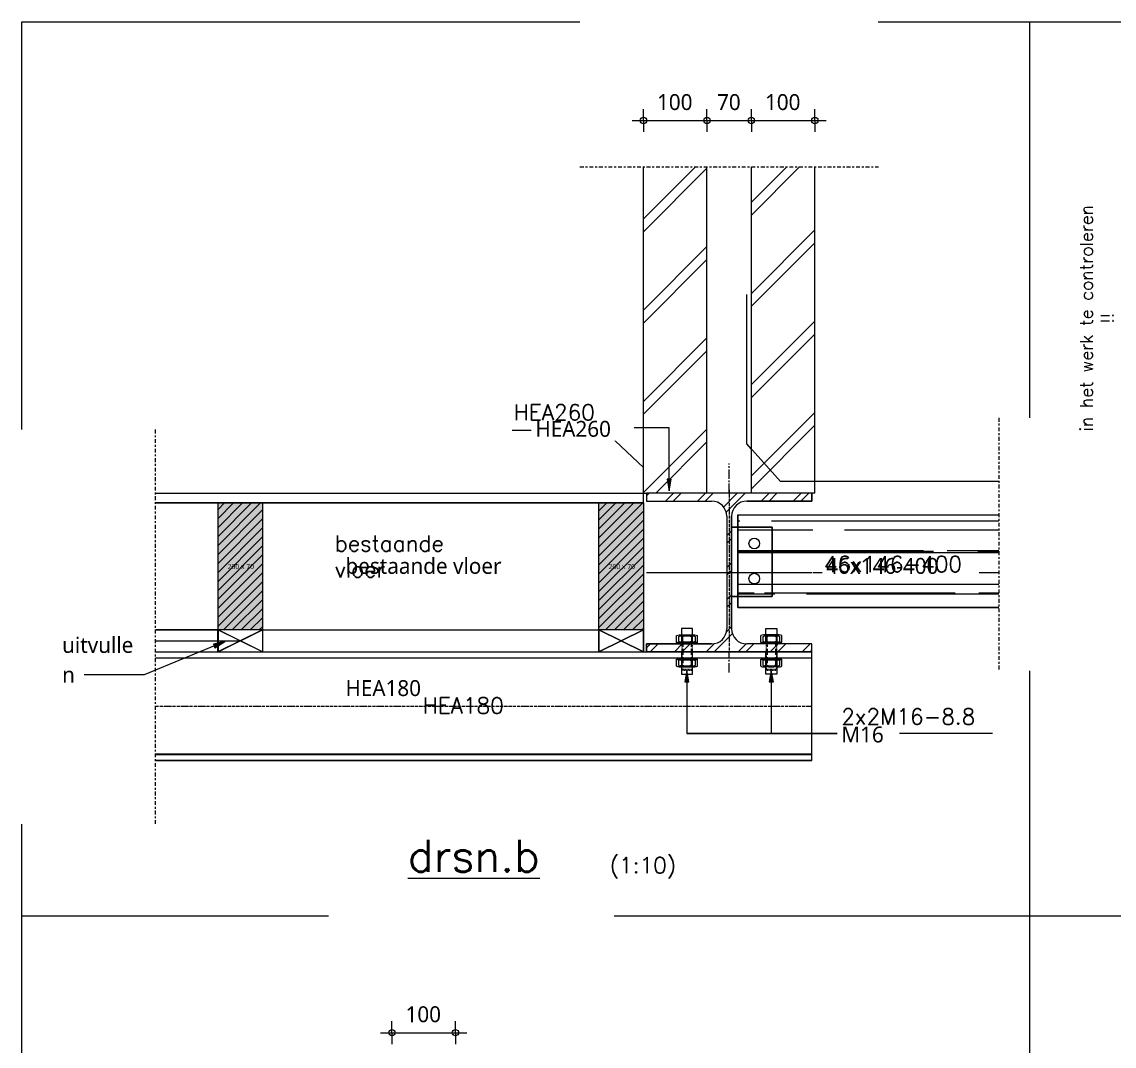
# Model space of a CAD drawing. Header units: millimetres. Extents: x -14163 to 55687, y -143 to 37302.
# Drawn here: x 15366 to 17087, y 34009 to 35622 of the extents above; entities that cross this region are included whole.
import ezdxf

# ---------------------------------------------------------------- set-up
doc = ezdxf.new("R2010")
doc.units = ezdxf.units.MM
for name, pattern in [('Dash', [6.35, 3.175, -3.175]), ('IMPORT-CENTER2 _2_', [571.5, 381, -63.5, 63.5, -63.5]), ('MV_center', [15, 6, -3, 3, -3]), ('MV_hartlijn_staal', [6.6, 5, -0.8, 0, -0.8]), ('Streep 1_1', [2, 1, -1])]:
    doc.linetypes.add(name, pattern=pattern)
for name, color, linetype, lineweight in [('A-ANNO-DIMS', 211, 'Continuous', 13), ('A-ANNO-DIMS-10', 211, 'Continuous', 13), ('A-ANNO-NOTE', 131, 'Continuous', 18), ('A-DETL', 90, 'Continuous', 13), ('A-DETL-GENF', 92, 'Continuous', 18), ('A-DETL-GENF-HDLN', 1, 'Dash', 18), ('A-DETL-IDEN', 3, 'Continuous', 18), ('A-DETL-MEDM', 33, 'Continuous', 18), ('ARCERING', 55, 'Continuous', 13), ('doorbraakdetails_dwg', 8, 'Continuous', 13), ('G-ANNO-TEXT', 231, 'Continuous', 13), ('MAATVOERING', 1, 'Continuous', 13), ('STAAL', 2, 'Continuous', 13)]:
    doc.layers.add(name, color=color, linetype=linetype, lineweight=lineweight)
doc.styles.add('RomanS', font='romans__.ttf', dxfattribs={"height": 635})
doc.styles.add('RomanS_1', font='romans__.ttf', dxfattribs={"height": 1270})
doc.styles.add('RomanS_2', font='romans__.ttf', dxfattribs={"height": 508})
doc.styles.add('Segoe UI_1', font='segoeui.ttf', dxfattribs={"height": 8})
doc.styles.add('Segoe UI_3', font='segoeui.ttf', dxfattribs={"height": 25})
doc.dimstyles.new('2_5_mm', dxfattribs={"dimscale": 304.8, "dimtxt": 26.184099, "dimasz": 0.032808, "dimexe": 0.059055, "dimexo": 0.0625, "dimgap": 0.029528, "dimtad": 1, "dimdec": 0, "dimzin": 0, "dimdsep": 46, "dimtxsty": 'Segoe UI_3', "dimblk1": 'DOTBLANK', "dimblk2": 'DOTBLANK', "dimsah": 1, "dimcen": 0.09, "dimdle": 0.059055, "dimazin": 0, "dimtfac": 1, "dimtdec": 4, "dimtix": 1, "dimtmove": 0, "dimatfit": 3, "dimfxl": 0.059055, "dimfxlon": 1, "dimtvp": 1, "dimtfill": 1, "dimtolj": 1, "dimtzin": 0, "dimarcsym": 2})
pattern_1 = [(45, (0, 0), (-71.84205, 71.84205), []), (45, (20.32, 0), (-71.84205, 71.84205), [])]

# ---------------------------------------------------------------- blocks, each defined once
blk = doc.blocks.new('doorbraakdetails_dwg_HE260A-5098816-Details Constructie')
at = {"layer": 'STAAL', "color": 1, "linetype": 'IMPORT-CENTER2 _2_'}
for p, q in [((0, 0), (0, 1183)), ((0, -7177), (0, -6350))]:
    blk.add_line(p, q, dxfattribs=at)
blk = doc.blocks.new('doorbraakdetails_dwg_MOER-5098697-Details Constructie')
at = {"layer": 'ARCERING', "color": 2}
for p, q in [((-5.08, 3.74), (-5.08, 0.32)), ((-3.81, 4.06), (3.81, 4.06)), ((-3.81, 0), (3.81, 0)), ((-2.54, 3.74), (-2.54, 0.32)), ((2.54, 3.74), (2.54, 0.32)), ((5.08, 3.74), (5.08, 0.32))]:
    blk.add_line(p, q, dxfattribs=at)
for centre, radius, start, end in [((-3.81, 1.4), 2.66, 61.4929, 118.5071), ((-3.81, 2.66), 2.66, 241.4929, 298.5071), ((0, -6.1), 10.16, 75.5225, 104.4775), ((0, 10.16), 10.16, 255.5225, 284.4775), ((3.81, 1.4), 2.66, 61.4929, 118.5071), ((3.81, 2.66), 2.66, 241.4929, 298.5071)]:
    blk.add_arc(centre, radius, start, end, dxfattribs=at)
blk = doc.blocks.new('doorbraakdetails_dwg_MOER_BOUT_MOER16_1OP10-5098817-Details Constructie')
at = {"layer": 'MAATVOERING', "color": 2}
blk.add_line((106.3, 40.6), (162.9, 40.6), dxfattribs=at)
at = {"layer": 'MAATVOERING', "color": 2, "flags": 128}
for points in [[(77.4, 0), (-3.3, 0), (-3.3, 40.6), (77.4, 40.6)], [(162.9, 40.6), (162.9, 0), (106.3, 0)]]:
    blk.add_lwpolyline(points, dxfattribs=at)
at = {"xscale": 7.500000000000001, "yscale": 7.500000000000001, "zscale": 7.500000000000001, "rotation": 90}
for p in [(53.3, 20.3), (139.2, 20.3)]:
    blk.add_blockref('doorbraakdetails_dwg_MOER-5098697-Details Constructie', p, dxfattribs=at)
blk = doc.blocks.new('doorbraakdetails_dwg_MOER_BOUT_MOER16_1OP10-5098818-Details Constructie')
at = {"layer": 'MAATVOERING', "color": 2}
blk.add_line((106.3, 40.6), (162.9, 40.6), dxfattribs=at)
at = {"layer": 'MAATVOERING', "color": 2, "flags": 128}
for points in [[(77.4, 0), (-3.3, 0), (-3.3, 40.6), (77.4, 40.6)], [(162.9, 40.6), (162.9, 0), (106.3, 0)]]:
    blk.add_lwpolyline(points, dxfattribs=at)
at = {"xscale": 7.500000000000001, "yscale": 7.500000000000001, "zscale": 7.500000000000001, "rotation": 90}
for p in [(53.3, 20.3), (139.2, 20.3)]:
    blk.add_blockref('doorbraakdetails_dwg_MOER-5098697-Details Constructie', p, dxfattribs=at)
blk = doc.blocks.new('doorbraakdetails_dwg-4168051-Details Constructie')
at = {"layer": 'ARCERING'}
h = blk.add_hatch(dxfattribs=at)
h.set_pattern_fill('FP_75', color=256, style=0, pattern_type=2)
h.set_pattern_definition([(0, (-49856.1, 153322), (2794, 1270), [19050, -2540, 6350, -1270]), (0, (-48167, 153957), (-1270, 1689.1), [3810, -419.1, 7620, -952.5]), (0, (-49221.1, 154401.6), (6604, 850.9), [10160, -1778, 5080, -1270])])
h.paths.add_polyline_path([(41627, 200352), (41627, 204060), (31189, 204060), (31189, 200352), (33026, 200352)])
h.paths.add_polyline_path([(31866, 201292), (31814, 201292), (31764, 201305), (31719, 201328), (31680, 201362), (31651, 201405), (31633, 201453), (31627, 201504), (31633, 201555), (31651, 201603), (31680, 201645), (31719, 201679), (31764, 201703), (31814, 201715), (31866, 201715), (31916, 201703), (31961, 201679), (32000, 201645), (32029, 201603), (32047, 201555), (32053, 201504), (32047, 201453), (32029, 201405), (32000, 201362), (31961, 201328), (31916, 201305)])
h.paths.add_polyline_path([(34559, 201552), (34559, 202504), (40834, 202504), (40834, 201552)])
h.paths.add_polyline_path([(31814, 202696), (31764, 202709), (31719, 202732), (31680, 202767), (31651, 202809), (31633, 202857), (31627, 202908), (31633, 202959), (31651, 203007), (31680, 203049), (31719, 203083), (31764, 203107), (31814, 203119), (31866, 203119), (31916, 203107), (31961, 203083), (32000, 203049), (32029, 203007), (32047, 202959), (32053, 202908), (32047, 202857), (32029, 202809), (32000, 202767), (31961, 202732), (31916, 202709), (31866, 202696)])
at = {"color": 1, "lineweight": 13}
for p, q in [((7883, 204924), (27405, 204924)), ((7883, 204532), (10387, 204532)), ((12165, 204532), (25627, 204532)), ((7883, 199452), (10387, 199452)), ((12165, 199452), (25627, 199452))]:
    blk.add_line(p, q, dxfattribs=at)
at = {"color": 2, "lineweight": 13, "flags": 128}
blk.add_lwpolyline([(41627, 200352), (31189, 200352), (31189, 204060), (41627, 204060)], dxfattribs=at)
at = {"color": 250, "lineweight": 13, "flags": 128}
blk.add_lwpolyline([(30930, 203561), (32551, 203561), (32551, 200794), (30930, 200794)], dxfattribs=at)
at = {"color": 250, "lineweight": 13}
for centre in [(31840, 202908), (31840, 201504)]:
    blk.add_circle(centre, 213, dxfattribs=at)
at = {"layer": 'ARCERING'}
blk.add_line((41627, 205391), (34263, 205391), dxfattribs=at)
at = {"layer": 'ARCERING', "flags": 128}
blk.add_lwpolyline([(31723, 206693), (31542, 206896), (31542, 212865)], dxfattribs=at)
at = {"layer": 'MAATVOERING'}
for p, q in [((36803, 223774), (69423, 223774)), ((42868, 207931), (42868, 223774)), ((27405, 204532), (27405, 204924)), ((7883, 199013), (11276, 199013)), ((42868, 137204), (42868, 197812)), ((32522, 197178), (32522, 195319)), ((2540, 102031), (2540, 191690)), ((14805, 188003), (2540, 188003)), ((66633, 188003), (26235, 188003))]:
    blk.add_line(p, q, dxfattribs=at)
at = {"layer": 'MAATVOERING', "flags": 128}
for points in [[(2540, 207464), (2540, 223774), (24865, 223774)], [(27405, 205946), (25840, 207436), (22152, 207436)], [(29147, 197178), (29147, 195319), (41376, 195319)]]:
    blk.add_lwpolyline(points, dxfattribs=at)
at = {"layer": 'STAAL'}
for p, q in [((7883, 198574), (27532, 198574)), ((34136, 198320), (7883, 198320)), ((34136, 194484), (7883, 194484))]:
    blk.add_line(p, q, dxfattribs=at)
at = {"layer": 'STAAL', "flags": 128}
for points in [[(12165, 199452), (10387, 198574), (10387, 199452)], [(12165, 199452), (12165, 198574), (10387, 199452)], [(27405, 199452), (25627, 198574), (25627, 199452)], [(27405, 199452), (27405, 198574), (25627, 199452)], [(34136, 198574), (34136, 194230), (7883, 194230)]]:
    blk.add_lwpolyline(points, dxfattribs=at)
at = {"extrusion": (0, 0, -1), "zscale": -1}
blk.add_blockref('doorbraakdetails_dwg_HE260A-5098816-Details Constructie', (-30834, 204924), dxfattribs=at)
at = {"extrusion": (0, 0, -1), "xscale": 11, "yscale": 11, "zscale": -11, "rotation": 90.00000000000003}
blk.add_blockref('doorbraakdetails_dwg_MOER_BOUT_MOER16_1OP10-5098818-Details Constructie', (-28923, 197722), dxfattribs=at)
at = {"xscale": 11, "yscale": 11, "zscale": 11, "rotation": 90}
blk.add_blockref('doorbraakdetails_dwg_MOER_BOUT_MOER16_1OP10-5098817-Details Constructie', (32745, 197722), dxfattribs=at)
at = {"layer": 'MAATVOERING', "color": 2, "insert": (44874, 211924), "char_height": 508, "width": 12928.47, "attachment_point": 2, "rotation": 90, "line_spacing_factor": 0.983083, "style": 'RomanS_2'}
blk.add_mtext('in het werk te controleren\\P!!', dxfattribs=at)
at = {"layer": 'MAATVOERING', "color": 2, "char_height": 635, "attachment_point": 1, "line_spacing_factor": 0.983083, "style": 'RomanS'}
for s, insert, width in [('HEA260', (22226, 208474), 4415.41), ('bestaande\\Pvloer', (15064, 203229), 5923.3), ('46x146-400', (34627, 202402), 7454.39), ('HEA180', (18581, 196746), 4415.41), ('2x2M16-8.8', (35322, 196306), 7245.61), ('(1:10)', (26054, 190360), 3618.94)]:
    blk.add_mtext(s, dxfattribs=dict(at, insert=insert, width=width))
at = {"layer": 'MAATVOERING', "color": 6, "insert": (17982, 191052), "char_height": 1270, "width": 7191.74, "attachment_point": 1, "line_spacing_factor": 0.983083, "style": 'RomanS_1'}
blk.add_mtext('\\Ldrsn.b', dxfattribs=at)
blk = doc.blocks.new('28 Staalprofielen- IPE_HEA_HEB 2d - HEA260-V85-Details Constructie')
at = {"layer": 'A-DETL-GENF', "lineweight": 13}
h = blk.add_hatch(dxfattribs=at)
h.set_pattern_fill('FP_169', color=256, style=0, pattern_type=2)
h.set_pattern_definition([(45, (-16480.385, -34754.805), (-25.144717, 25.144717), []), (45, (-16480.385, -34716.705), (-25.144717, 25.144717), [])])
h.paths.add_polyline_path([(130, -125), (130, -112.5), (27.8, -112.5), (21.5, -111.7), (15.8, -109.3), (10.8, -105.5), (7, -100.5), (4.6, -94.7), (3.8, -88.5), (3.8, 88.5), (4.6, 94.7), (7, 100.5), (10.8, 105.5), (15.8, 109.3), (21.5, 111.7), (27.8, 112.5), (130, 112.5), (130, 125), (-130, 125), (-130, 112.5), (-27.7, 112.5), (-21.5, 111.7), (-15.7, 109.3), (-10.8, 105.5), (-7, 100.5), (-4.6, 94.7), (-3.7, 88.5), (-3.7, -88.5), (-4.6, -94.7), (-7, -100.5), (-10.8, -105.5), (-15.7, -109.3), (-21.5, -111.7), (-27.7, -112.5), (-130, -112.5), (-130, -125)])
at = {"layer": 'A-DETL-GENF'}
for p, q in [((130, 125), (-130, 125)), ((-130, 125), (-130, 112.5)), ((130, 125), (-130, 125)), ((-130, 125), (-130, 112.5)), ((130, 112.5), (130, 125)), ((130, 125), (130, 112.5)), ((-130, 112.5), (-27.7, 112.5)), ((-130, 112.5), (-27.7, 112.5)), ((27.8, 112.5), (130, 112.5)), ((130, 112.5), (27.8, 112.5)), ((-3.7, 88.5), (-3.7, -88.5)), ((-3.7, 88.5), (-3.7, -88.5)), ((3.8, -88.5), (3.8, 88.5)), ((3.8, 88.5), (3.8, -88.5)), ((-130, 0), (130, 0)), ((-27.7, -112.5), (-130, -112.5)), ((-130, -112.5), (-130, -125)), ((-130, -125), (-130, -112.5)), ((-130, -112.5), (-27.7, -112.5)), ((130, -112.5), (27.8, -112.5)), ((130, -112.5), (27.8, -112.5)), ((130, -125), (130, -112.5)), ((130, -125), (130, -112.5)), ((-130, -125), (130, -125)), ((130, -125), (-130, -125))]:
    blk.add_line(p, q, dxfattribs=at)
at = {"layer": 'A-DETL-GENF', "linetype": 'MV_hartlijn_staal', "lineweight": 13}
blk.add_line((0, 130), (0, -125), dxfattribs=at)
at = {"layer": 'A-DETL-GENF'}
for centre, start, end in [((-27.7, 88.5), 0, 90), ((-27.7, 88.5), 360, 90), ((27.8, 88.5), 90, 180), ((27.8, 88.5), 90, 180), ((-27.7, -88.5), 270, 0), ((-27.7, -88.5), 270, 0), ((27.8, -88.5), 180, 270), ((27.8, -88.5), 180, 270)]:
    blk.add_arc(centre, 24, start, end, dxfattribs=at)
blk = doc.blocks.new('00 bout_moer - M16-4299267-Details Constructie')
at = {"layer": 'A-DETL-GENF'}
for p, q in [((-13, 11.6), (-11.7, 13)), ((-13, 11.6), (-11.1, 7.4)), ((-13, -11.1), (-13, 11.6)), ((-11.1, 7.4), (-13, 3.2)), ((-13, 3.2), (-13, -3.2)), ((-11.7, 13), (-4, 13)), ((-11.1, 7.4), (-4.6, 7.4)), ((-4.6, 7.4), (-2.8, 11.6)), ((-2.8, 3.2), (-4.6, 7.4)), ((-4, 13), (-2.8, 11.6)), ((-2.8, 0), (-2.8, 14.9)), ((-2.8, 14.9), (0, 14.9)), ((-2.8, 11.6), (-2.8, 0)), ((-2.8, -3.2), (-2.8, 3.2)), ((-2.8, -14.9), (-2.8, 0)), ((-2.8, 0), (-2.8, -11.1)), ((0, 14.9), (0, -14.9)), ((22, -14.9), (22, 14.9)), ((22, 14.9), (24.8, 14.9)), ((24.8, 14.9), (24.8, 0)), ((24.8, 11.1), (26.2, 13)), ((24.8, 0), (24.8, 11.1)), ((24.8, 11.1), (26.6, 7.2)), ((26.6, 7.2), (24.8, 3.2)), ((24.8, 3.2), (24.8, -3.2)), ((24.8, -11.6), (24.8, 0)), ((24.8, 0), (24.8, -14.9)), ((26.2, 13), (33.8, 13)), ((33.1, 7.2), (26.6, 7.2)), ((33.1, 7.2), (35, 11.1)), ((35, 3.2), (33.1, 7.2)), ((33.8, 13), (35, 11.1)), ((35, 11.1), (35, -11.6)), ((35, -3.2), (35, 3.2)), ((-13, -3.2), (-11.1, -7.2)), ((-11.1, -7.2), (-13, -11.1)), ((-11.8, -13), (-13, -11.1)), ((-4.2, -13), (-11.8, -13)), ((-11.1, -7.2), (-4.6, -7.2)), ((-4.6, -7.2), (-2.8, -3.2)), ((-2.8, -11.1), (-4.6, -7.2)), ((-2.8, -11.1), (-4.2, -13)), ((0, -14.9), (-2.8, -14.9)), ((24.8, -14.9), (22, -14.9)), ((24.8, -3.2), (26.6, -7.4)), ((26.6, -7.4), (24.8, -11.6)), ((26, -13), (24.8, -11.6)), ((33.7, -13), (26, -13)), ((33.1, -7.4), (26.6, -7.4)), ((33.1, -7.4), (35, -3.2)), ((35, -11.6), (33.1, -7.4)), ((35, -11.6), (33.7, -13))]:
    blk.add_line(p, q, dxfattribs=at)
at = {"layer": 'A-DETL-GENF', "linetype": 'Streep 1_1', "lineweight": 13}
for p, q in [((0, 8), (39.7, 8)), ((41.7, 6.5), (39.7, 8)), ((39.7, -8), (39.7, 8)), ((41.7, 6.5), (41.7, -6.5)), ((0, -8), (39.7, -8)), ((41.7, -6.5), (39.7, -8))]:
    blk.add_line(p, q, dxfattribs=at)
at = {"layer": 'A-DETL-GENF-HDLN'}
for p, q in [((0, 8), (1.5, 6.5)), ((0, 8), (0, -8)), ((1.5, 6.5), (39.7, 6.5)), ((0, -8), (1.5, -6.5)), ((1.5, -6.5), (39.7, -6.5))]:
    blk.add_line(p, q, dxfattribs=at)
blk = doc.blocks.new('00 hout_rechthoekig_sls - Vuren 200x70-4113571-Details Constructie')
at = {"layer": 'A-DETL-GENF', "lineweight": 13}
blk.add_hatch(color=256, dxfattribs=at).paths.add_polyline_path([(70, -200), (70, 0), (0, 0), (0, -200)])
at = {"layer": 'A-DETL-MEDM', "lineweight": 13}
h = blk.add_hatch(dxfattribs=at)
h.set_pattern_fill('FP_170', color=256, style=0, pattern_type=2)
h.set_pattern_definition([(45, (-15675.385, -34864.383), (-7.0710678, 7.0710678), [])])
h.paths.add_polyline_path([(70, -200), (70, 0), (0, 0), (0, -200)])
at = {"layer": 'A-DETL-MEDM'}
for p, q in [((0, 0), (70, 0)), ((0, -200), (0, 0)), ((70, 0), (70, -200)), ((70, 0), (70, -200)), ((70, 0), (70, -200)), ((70, -200), (0, -200)), ((70, -200), (0, -200))]:
    blk.add_line(p, q, dxfattribs=at)
blk = doc.blocks.new('00 hout_rechthoekig_sls - Vuren 200x70-V86-Details Constructie')
at = {"layer": 'A-DETL-GENF', "lineweight": 13}
blk.add_hatch(color=256, dxfattribs=at).paths.add_polyline_path([(70, -200), (70, 0), (0, 0), (0, -200)])
at = {"layer": 'A-DETL-MEDM', "lineweight": 13}
h = blk.add_hatch(dxfattribs=at)
h.set_pattern_fill('FP_171', color=256, style=0, pattern_type=2)
h.set_pattern_definition([(45, (-16275.385, -34864.383), (-7.0710678, 7.0710678), [])])
h.paths.add_polyline_path([(70, -200), (70, 0), (0, 0), (0, -200)])
at = {"layer": 'A-DETL-MEDM'}
for p, q in [((0, 0), (70, 0)), ((0, -200), (0, 0)), ((70, 0), (70, -200)), ((70, 0), (70, -200)), ((70, 0), (70, -200)), ((70, -200), (0, -200)), ((70, -200), (0, -200))]:
    blk.add_line(p, q, dxfattribs=at)
blk = doc.blocks.new('NLRS_00_DI_maskeer - Type 1-4235011-Details Constructie')
at = {"layer": 'A-DETL-GENF', "linetype": 'MV_center'}
blk.add_line((521, 0), (-100, 0), dxfattribs=at)
blk = doc.blocks.new('NLRS_00_DI_maskeer - Type 1-4235012-Details Constructie')
at = {"layer": 'A-DETL-GENF', "linetype": 'MV_center'}
blk.add_line((298.4, 0), (-100, 0), dxfattribs=at)
blk = doc.blocks.new('NLRS_00_DI_maskeer - Type 1-4234821-Details Constructie')
at = {"layer": 'A-DETL-GENF', "linetype": 'MV_center'}
blk.add_line((-100, 0), (370, 0), dxfattribs=at)
blk = doc.blocks.new('DIMBLOCK158-Details Constructie')
at = {"layer": 'A-ANNO-DIMS-10'}
for p, q in [((16345.4, 35466.5), (16345.4, 35484.5)), ((16445.4, 35466.5), (16445.4, 35484.5)), ((16327.4, 35466.5), (16445.4, 35466.5)), ((16345.4, 35466.5), (16345.4, 35448.5)), ((16445.4, 35466.5), (16445.4, 35448.5))]:
    blk.add_line(p, q, dxfattribs=at)
for centre in [(16345.4, 35466.5), (16445.4, 35466.5)]:
    blk.add_circle(centre, 5, dxfattribs=at)
at = {"layer": 'A-ANNO-DIMS-10', "color": 0, "insert": (16366.8, 35508.1), "char_height": 25, "width": 68.555, "attachment_point": 1, "line_spacing_factor": 1.142579, "style": 'Segoe UI_3', "bg_fill": 3, "box_fill_scale": 1.25, "bg_fill_color": 9, "bg_fill_true_color": 13158600, "bg_fill_transparency": 0}
blk.add_mtext('100', dxfattribs=at)
blk = doc.blocks.new('_DotBlank')
at = {"color": 0, "linetype": 'ByBlock', "lineweight": -2}
blk.add_line((-0.5, 0), (-1, 0), dxfattribs=at)
blk.add_circle((0, 0), 0.5, dxfattribs=at)
blk = doc.blocks.new('DIMBLOCK159-Details Constructie')
at = {"layer": 'A-ANNO-DIMS-10'}
for p, q in [((16445.4, 35466.5), (16445.4, 35484.5)), ((16515.4, 35466.5), (16515.4, 35484.5)), ((16445.4, 35466.5), (16515.4, 35466.5)), ((16445.4, 35466.5), (16445.4, 35448.5)), ((16515.4, 35466.5), (16515.4, 35448.5))]:
    blk.add_line(p, q, dxfattribs=at)
for centre in [(16445.4, 35466.5), (16515.4, 35466.5)]:
    blk.add_circle(centre, 5, dxfattribs=at)
at = {"layer": 'A-ANNO-DIMS-10', "color": 0, "insert": (16461.3, 35508.1), "char_height": 25, "width": 45.703, "attachment_point": 1, "line_spacing_factor": 1.142579, "style": 'Segoe UI_3', "bg_fill": 3, "box_fill_scale": 1.25, "bg_fill_color": 9, "bg_fill_true_color": 13158600, "bg_fill_transparency": 0}
blk.add_mtext('70', dxfattribs=at)
blk = doc.blocks.new('DIMBLOCK160-Details Constructie')
at = {"layer": 'A-ANNO-DIMS-10'}
for p, q in [((16515.4, 35466.5), (16515.4, 35484.5)), ((16615.4, 35466.5), (16615.4, 35484.5)), ((16515.4, 35466.5), (16633.4, 35466.5)), ((16515.4, 35466.5), (16515.4, 35448.5)), ((16615.4, 35466.5), (16615.4, 35448.5))]:
    blk.add_line(p, q, dxfattribs=at)
for centre in [(16515.4, 35466.5), (16615.4, 35466.5)]:
    blk.add_circle(centre, 5, dxfattribs=at)
at = {"layer": 'A-ANNO-DIMS-10', "color": 0, "insert": (16536.8, 35508.1), "char_height": 25, "width": 68.555, "attachment_point": 1, "line_spacing_factor": 1.142579, "style": 'Segoe UI_3', "bg_fill": 3, "box_fill_scale": 1.25, "bg_fill_color": 9, "bg_fill_true_color": 13158600, "bg_fill_transparency": 0}
blk.add_mtext('100', dxfattribs=at)
blk = doc.blocks.new('DIMBLOCK182-Details Constructie')
at = {"layer": 'A-ANNO-DIMS-10'}
for p, q in [((15949.3, 34030.1), (15949.3, 34048.1)), ((16049.3, 34030.1), (16049.3, 34048.1)), ((15931.3, 34030.1), (16067.3, 34030.1)), ((15949.3, 34030.1), (15949.3, 34012.1)), ((16049.3, 34030.1), (16049.3, 34012.1))]:
    blk.add_line(p, q, dxfattribs=at)
for centre in [(15949.3, 34030.1), (16049.3, 34030.1)]:
    blk.add_circle(centre, 5, dxfattribs=at)
at = {"layer": 'A-ANNO-DIMS-10', "color": 0, "insert": (15970.7, 34071.7), "char_height": 25, "width": 68.555, "attachment_point": 1, "line_spacing_factor": 1.142579, "style": 'Segoe UI_3', "bg_fill": 3, "box_fill_scale": 1.25, "bg_fill_color": 9, "bg_fill_true_color": 13158600, "bg_fill_transparency": 0}
blk.add_mtext('100', dxfattribs=at)

msp = doc.modelspace()

# ---------------------------------------------------------------- hatches: boundary and pattern name
at = {"layer": 'A-DETL-GENF', "lineweight": 13}
h = msp.add_hatch(dxfattribs=at)
h.set_pattern_fill('FP_115', color=254, style=0, pattern_type=2)
h.set_pattern_definition(pattern_1)
h.paths.add_polyline_path([(16345.4, 34879.8), (16445.4, 34879.8), (16445.4, 35393.7), (16345.4, 35393.7), (16345.4, 34991.5)])
h = msp.add_hatch(dxfattribs=at)
h.set_pattern_fill('FP_115', color=254, style=0, pattern_type=2)
h.set_pattern_definition(pattern_1)
h.paths.add_polyline_path([(16615.4, 34879.8), (16615.4, 35393.7), (16515.4, 35393.7), (16515.4, 34879.8), (16610.4, 34879.8)])
at = {"layer": 'A-DETL-IDEN'}
for points in [[(16385.7, 34883.6), (16388.9, 34901.6), (16382.6, 34901.6)], [(16413.9, 34600.6), (16410.8, 34582.6), (16417.1, 34582.6)], [(16546.8, 34600.6), (16543.6, 34582.6), (16550, 34582.6)]]:
    msp.add_hatch(color=256, dxfattribs=at).paths.add_polyline_path(points)
at = {"layer": 'G-ANNO-TEXT'}
msp.add_hatch(color=7, dxfattribs=at).paths.add_polyline_path([(15686.1, 34646), (15668.2, 34642.1), (15670.6, 34636.2)])

# ---------------------------------------------------------------- linework, layer by layer
at = {"layer": 'A-DETL', "lineweight": 18}
for p, q in [((16345.4, 34879.8), (16345.4, 35393.7)), ((16445.4, 34879.8), (16445.4, 35393.7)), ((16515.4, 34879.8), (16515.4, 35393.7)), ((16615.4, 34879.8), (16615.4, 35393.7)), ((16508.2, 34957.5), (16508.2, 35192.5)), ((16561.2, 34898.2), (16508.2, 34957.5)), ((16905.3, 34898.2), (16561.2, 34898.2)), ((15576.8, 34879.8), (16345.4, 34879.8)), ((16345.4, 34864.4), (16345.4, 34879.8)), ((16345.4, 34879.8), (16350.4, 34879.8)), ((16615.4, 34879.8), (16610.4, 34879.8)), ((16345.4, 34864.4), (15576.8, 34864.4)), ((16494.4, 34699.8), (16494.4, 34845.8)), ((16494.4, 34845.8), (16905.3, 34845.8)), ((16548, 34826.1), (16484.1, 34826.1)), ((16548, 34717.2), (16548, 34826.1)), ((16484.1, 34717.2), (16548, 34717.2)), ((16494.4, 34699.8), (16905.3, 34699.8)), ((15675.4, 34664.4), (15576.8, 34664.4)), ((15675.4, 34664.4), (15675.4, 34629.8)), ((15675.4, 34629.8), (15745.4, 34664.4)), ((15745.4, 34629.8), (15675.4, 34664.4)), ((15745.4, 34664.4), (15675.4, 34664.4)), ((15745.4, 34664.4), (15745.4, 34629.8)), ((15745.4, 34664.4), (16275.4, 34664.4)), ((16275.4, 34664.4), (16275.4, 34629.8)), ((16275.4, 34629.8), (16345.4, 34664.4)), ((16275.4, 34664.4), (16345.4, 34629.8)), ((16345.4, 34664.4), (16275.4, 34664.4)), ((16345.4, 34629.8), (16345.4, 34664.4)), ((15576.8, 34629.8), (16610.4, 34629.8)), ((15576.8, 34620.3), (16610.4, 34620.3)), ((16610.4, 34458.8), (16610.4, 34629.8)), ((15576.8, 34468.3), (16610.4, 34468.3)), ((15576.8, 34458.8), (16610.4, 34458.8))]:
    msp.add_line(p, q, dxfattribs=at)
at = {"layer": 'A-DETL', "linetype": 'MV_hartlijn_staal'}
msp.add_line((15576.8, 34544.3), (16610.4, 34544.3), dxfattribs=at)
at = {"layer": 'A-DETL', "lineweight": 18}
for centre in [(16520, 34800.4), (16520, 34745.2)]:
    msp.add_circle(centre, 8.39, dxfattribs=at)
at = {"layer": 'A-DETL-IDEN'}
for p, q in [((16385.7, 34982.7), (16299, 34982.7)), ((16385.7, 34883.6), (16385.7, 34982.7)), ((16388.9, 34901.6), (16382.6, 34901.6)), ((16382.6, 34901.6), (16385.7, 34883.6)), ((16385.7, 34883.6), (16388.9, 34901.6)), ((16413.9, 34600.6), (16410.8, 34582.6)), ((16417.1, 34582.6), (16413.9, 34600.6)), ((16413.9, 34600.6), (16413.9, 34501.4)), ((16546.8, 34600.6), (16543.6, 34582.6)), ((16550, 34582.6), (16546.8, 34600.6)), ((16546.8, 34600.6), (16546.8, 34501.4)), ((16410.8, 34582.6), (16417.1, 34582.6)), ((16543.6, 34582.6), (16550, 34582.6)), ((16413.9, 34501.4), (16656, 34501.4)), ((16546.8, 34501.4), (16656, 34501.4))]:
    msp.add_line(p, q, dxfattribs=at)
at = {"layer": 'G-ANNO-TEXT', "color": 250}
for p, q in [((15686.1, 34646), (15559, 34593.8)), ((15686.1, 34646), (15668.2, 34642.1)), ((15668.2, 34642.1), (15670.6, 34636.2)), ((15670.6, 34636.2), (15686.1, 34646)), ((15559, 34593.8), (15464.8, 34593.8))]:
    msp.add_line(p, q, dxfattribs=at)

# ---------------------------------------------------------------- block references
at = {"layer": 'A-DETL-GENF', "linetype": 'MV_center'}
msp.add_blockref('NLRS_00_DI_maskeer - Type 1-4234821-Details Constructie', (16345.4, 35393.7), dxfattribs=at)
for name, p, rotation in [('NLRS_00_DI_maskeer - Type 1-4235012-Details Constructie', (16905.3, 34699.8), 90), ('NLRS_00_DI_maskeer - Type 1-4235011-Details Constructie', (15576.8, 34879.8), 270)]:
    msp.add_blockref(name, p, dxfattribs=dict(at, rotation=rotation))
at = {"layer": 'A-DETL-GENF'}
msp.add_blockref('28 Staalprofielen- IPE_HEA_HEB 2d - HEA260-V85-Details Constructie', (16480.4, 34754.8), dxfattribs=at)
at = {"layer": 'A-DETL-GENF', "rotation": 270}
for p in [(16413.9, 34642.3), (16546.8, 34642.3)]:
    msp.add_blockref('00 bout_moer - M16-4299267-Details Constructie', p, dxfattribs=at)
at = {"layer": 'A-DETL-MEDM', "lineweight": 13}
for name, p in [('00 hout_rechthoekig_sls - Vuren 200x70-4113571-Details Constructie', (15675.4, 34864.4)), ('00 hout_rechthoekig_sls - Vuren 200x70-V86-Details Constructie', (16275.4, 34864.4))]:
    msp.add_blockref(name, p, dxfattribs=at)
at = {"layer": 'doorbraakdetails_dwg', "color": 2, "xscale": 0.039370078740157, "yscale": 0.039370078740157, "zscale": 0.039370078740157}
msp.add_blockref('doorbraakdetails_dwg-4168051-Details Constructie', (15266.4, 26811.9), dxfattribs=at)

# ---------------------------------------------------------------- texts
at = {"layer": 'A-ANNO-NOTE', "lineweight": 13, "char_height": 8, "width": 55.316, "attachment_point": 1, "style": 'Segoe UI_1'}
for insert in [(15690.5, 34768.2), (16290.5, 34768.2)]:
    msp.add_mtext('200 x 70', dxfattribs=dict(at, insert=insert))
at = {"layer": 'G-ANNO-TEXT', "color": 253, "insert": (15876.2, 34777.7), "char_height": 25, "width": 298.228, "attachment_point": 1, "style": 'Segoe UI_3'}
msp.add_mtext('bestaande vloer', dxfattribs=at)
at = {"layer": 'G-ANNO-TEXT', "color": 7, "char_height": 25, "attachment_point": 1, "style": 'Segoe UI_3'}
for s, insert, width in [('46x146-400', (16633.2, 34777.7), 222.067), ('uitvulle', (15429.9, 34653.2), 136.287), ('n', (15429.9, 34606.3), 24.051), ('HEA180', (15876.2, 34585.3), 149.114)]:
    msp.add_mtext(s, dxfattribs=dict(at, insert=insert, width=width))

# ---------------------------------------------------------------- next in the draw order: texts
at = {"layer": 'A-DETL-IDEN', "lineweight": 13, "char_height": 25, "attachment_point": 1, "style": 'Segoe UI_3', "bg_fill": 3, "box_fill_scale": 1.25, "bg_fill_color": 9, "bg_fill_true_color": 13158600, "bg_fill_transparency": 0}
for s, insert, width in [('HEA260', (16175.3, 34993.5), 149.114), ('M16', (16657.1, 34512.2), 84.979)]:
    msp.add_mtext(s, dxfattribs=dict(at, insert=insert, width=width))

# ---------------------------------------------------------------- next in the draw order: dimensions: what is measured, and where the dimension line sits
at = {"layer": 'A-ANNO-DIMS'}
for base, p1, p2, picture, middle in [((16445.4, 35466.5), (16345.4, 35448.5), (16445.4, 35448.5), 'DIMBLOCK158-Details Constructie', (16395.4, 35488.5)), ((16049.3, 34030.1), (15949.3, 34012.1), (16049.3, 34012.1), 'DIMBLOCK182-Details Constructie', (15999.3, 34052.1))]:
    dim = msp.add_linear_dim(base=base, p1=p1, p2=p2, dimstyle='2_5_mm', override={"dimpost": '<>', "dimfxl": 100}, dxfattribs=at)
    dim.commit()
    dim.dimension.update_dxf_attribs({"geometry": picture, "text_midpoint": middle})

# ---------------------------------------------------------------- next in the draw order: dimensions: what is measured, and where the dimension line sits
dim = msp.add_linear_dim(base=(16515.4, 35466.5), p1=(16445.4, 35448.5), p2=(16515.4, 35448.5), dimstyle='2_5_mm', override={"dimpost": '<>', "dimfxl": 70}, dxfattribs=at)
dim.commit()
dim.dimension.update_dxf_attribs({"geometry": 'DIMBLOCK159-Details Constructie', "text_midpoint": (16480.4, 35488.4)})

# ---------------------------------------------------------------- next in the draw order: dimensions: what is measured, and where the dimension line sits
dim = msp.add_linear_dim(base=(16615.4, 35466.5), p1=(16515.4, 35448.5), p2=(16615.4, 35448.5), dimstyle='2_5_mm', override={"dimpost": '<>', "dimfxl": 100}, dxfattribs=at)
dim.commit()
dim.dimension.update_dxf_attribs({"geometry": 'DIMBLOCK160-Details Constructie', "text_midpoint": (16565.4, 35488.5)})

doc.saveas('drawing.dxf')
